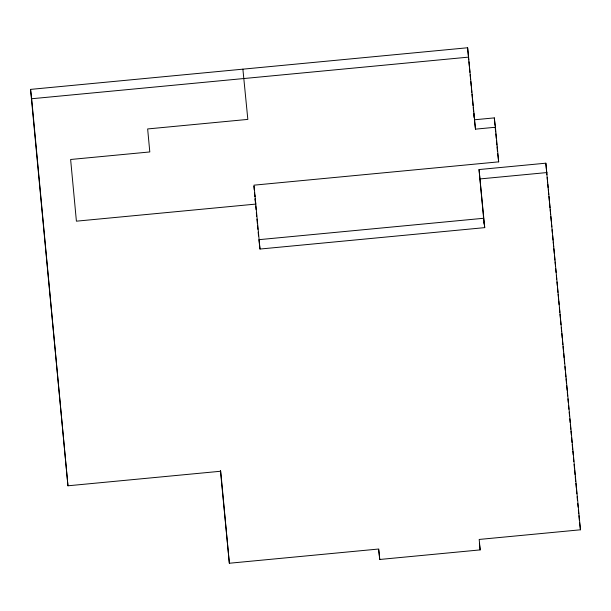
<?xml version="1.0" encoding="UTF-8"?>
<svg xmlns="http://www.w3.org/2000/svg" width="611" height="611" viewBox="0 0 611 611"><rect width="100%" height="100%" fill="white"/><g stroke="black" fill="none" stroke-linecap="round" stroke-linejoin="round"><path stroke-width="0.92" d="M379.759 559.47L378.774 549.014L229.354 563.243L220.724 471.241L67.958 485.791L30.55 89.389L467.621 47.757L475.488 129.15L495.422 127.248L498.668 161.854L254.008 185.164L259.996 249.044L484.722 227.636L479.039 169.553L545.837 163.19L580.45 529.798L479.184 539.444L480.162 549.9L379.759 559.47L378.637 550.106M30.55 89.389L31.665 98.745L468.736 57.113M474.373 119.787L494.307 117.892L495.422 127.248M480.154 178.916L546.952 172.554M579.556 522.313L580.45 529.798M497.66 153.43L498.668 161.854M473.395 109.338L473.617 111.21M473.838 113.081L474.51 118.694M474.487 120.726L475.488 129.15M484.722 227.636L483.607 218.28L258.881 239.68L259.996 249.044M479.383 543.347L480.162 549.9M242.888 69.165L247.837 119.397L147.648 128.944L149.802 151.948L70.624 159.486L76.406 221.174L255.78 204.089L255.108 198.468M254.665 194.726L254.886 196.597M229.354 563.243L220.411 470.417M545.837 163.19L546.906 174.593M547.173 177.442L547.616 182.193M547.792 184.094L548.151 187.898M548.327 189.8L548.777 194.55M548.953 196.444L549.396 201.195M549.579 203.096L550.022 207.847M550.198 209.749L550.648 214.499M550.824 216.401L551.267 221.151M551.45 223.053L551.802 226.849M552.069 229.705L552.428 233.501M552.604 235.403L553.054 240.154M553.23 242.055L553.673 246.806M553.849 248.708L554.299 253.458M554.475 255.352L554.918 260.103M555.101 262.004L555.452 265.808M555.72 268.657L556.079 272.46M556.346 275.309L556.705 279.105M556.972 281.961L557.324 285.757M557.507 287.659L557.95 292.409M558.126 294.311L558.576 299.062M558.752 300.963L559.111 304.759M559.378 307.616L559.821 312.366M559.997 314.26L560.447 319.011M560.623 320.912L560.982 324.716M561.249 327.565L561.601 331.368M561.784 333.262L562.227 338.013M562.403 339.915L562.853 344.665M563.029 346.567L563.472 351.317M563.655 353.219L564.098 357.97M564.274 359.871L564.633 363.667M564.9 366.524L565.259 370.319M565.526 373.168L565.878 376.972M566.061 378.873L566.504 383.624M566.68 385.526L567.13 390.276M567.306 392.17L567.665 395.974M567.932 398.823L568.283 402.626M568.551 405.475L568.91 409.278M569.177 412.127L569.536 415.923M569.803 418.779L570.155 422.575M570.338 424.477L570.781 429.228M570.957 431.129L571.316 434.933M571.583 437.782L572.026 442.532M572.209 444.434L572.652 449.184M572.828 451.078L573.187 454.882M573.454 457.731L573.813 461.534M574.08 464.383L574.432 468.186M574.615 470.08L575.058 474.831M575.234 476.733L575.684 481.483M575.86 483.385L576.303 488.136M576.486 490.037L576.837 493.841M577.105 496.69L577.464 500.485M577.731 503.342L578.09 507.138M578.357 509.986L578.709 513.79M578.892 515.692L579.335 520.442M494.307 117.892L495.002 125.377M495.177 127.241L495.62 131.923M495.796 133.794L496.231 138.468M496.407 140.339L496.85 145.013M497.026 146.884L497.461 151.559M467.621 47.757L468.752 59.863M468.927 61.726L469.393 66.706M469.538 68.249L469.928 72.388M470.149 74.786L470.592 79.491M470.768 81.316L471.211 86.052M471.348 87.549L471.791 92.284M471.975 94.178L472.433 99.066M472.593 100.807L473.051 105.734M473.212 107.437L473.578 111.355M473.838 114.089L474.197 117.915M479.039 169.553L483.637 218.547M483.965 222.076L484.164 224.199M253.863 186.21L254.222 189.998M254.489 192.832L254.84 196.597M255.1 199.407L255.543 204.097M255.719 205.968L256.07 209.71M256.33 212.521L256.681 216.271M256.948 219.082L257.384 223.763M257.559 225.635L257.911 229.385M258.178 232.188L258.529 235.938M31.665 98.745L67.958 485.791"/></g></svg>
